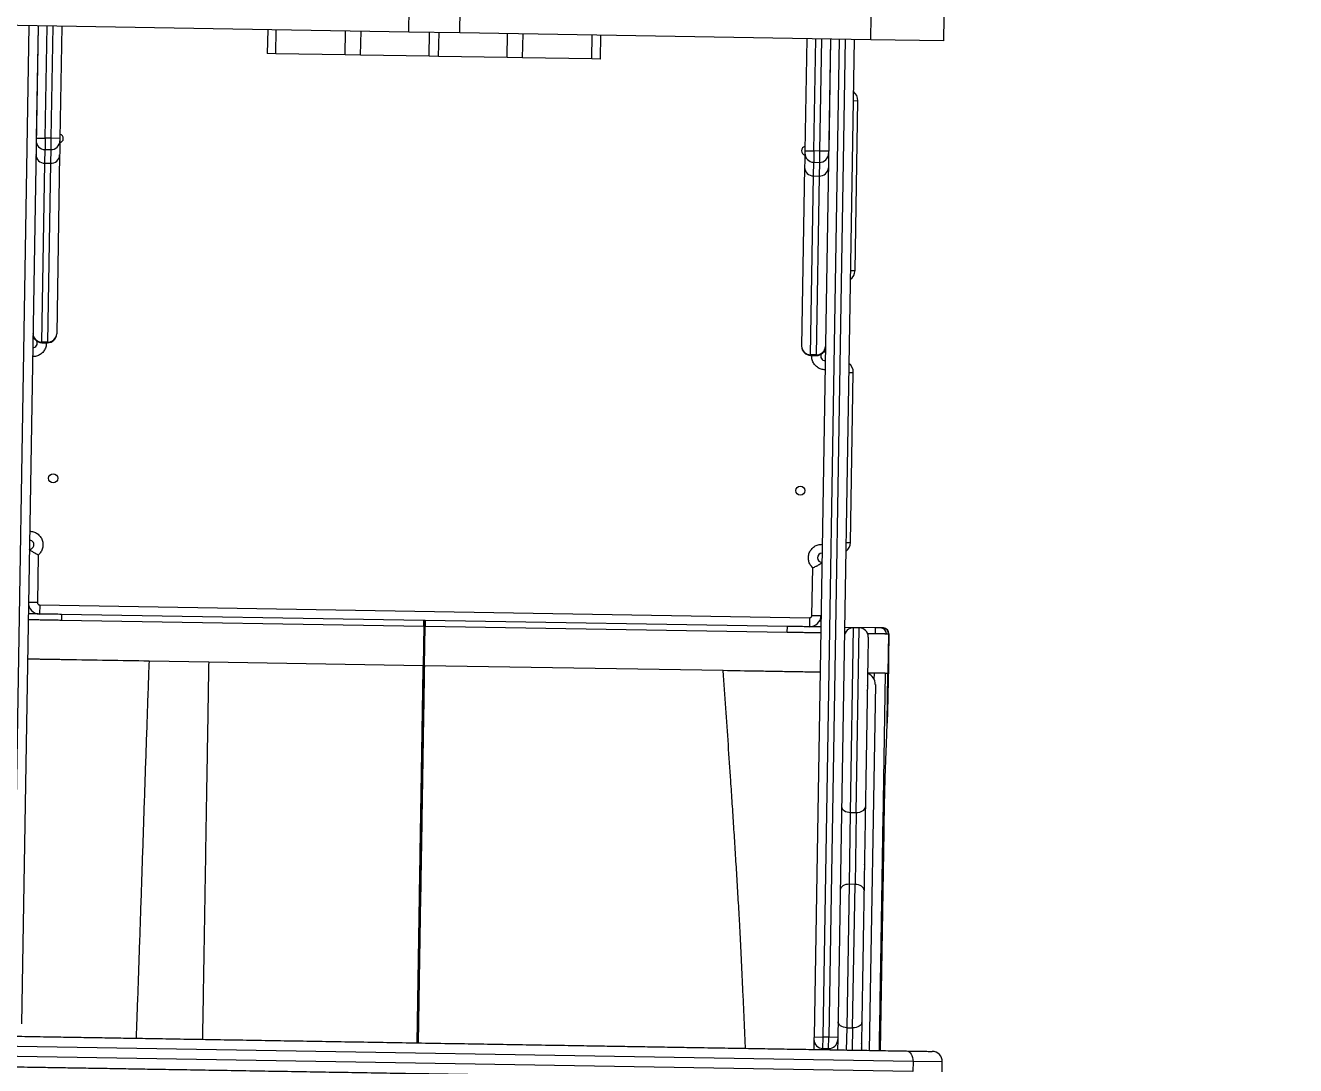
# Model space of a CAD drawing. Header units: millimetres. Extents: x 11861 to 22655, y -2514 to 8239.
# Drawn here: x 18608 to 19730, y 1595 to 2513 of the extents above; entities that cross this region are included whole.
import ezdxf

# ---------------------------------------------------------------- set-up
doc = ezdxf.new("R2010")
doc.units = ezdxf.units.MM
for name, color, linetype in [('DIKOM_ОБЪЕКТ', 7, 'Continuous'), ('DIKOM_РАЗМЕР_ЗОНА', 7, 'Continuous'), ('DIKOM_РАЗМЕР_ОБЪЕКТА', 7, 'Continuous')]:
    doc.layers.add(name, color=color, linetype=linetype)
doc.styles.add('style1', font='arial.ttf', dxfattribs={"width": 0.8})
doc.dimstyles.new('1-50', dxfattribs={"dimtxt": 300, "dimasz": 200, "dimexe": 100, "dimexo": 0, "dimgap": 100, "dimtad": 1, "dimtxsty": 'style1', "dimcen": 200, "dimclrd": 7, "dimclre": 7, "dimclrt": 7, "dimadec": 1, "dimazin": 2, "dimtfac": 1, "dimtmove": 0, "dimatfit": 2, "dimfxl": 0, "dimlwd": 25, "dimlwe": 18, "dimarcsym": 0})

# ---------------------------------------------------------------- blocks, each defined once
blk = doc.blocks.new('*D1')
at = {"layer": 'Defpoints', "color": 0, "transparency": 16777216}
for p in [(13354.7, 2812.6), (22644.7, 2731.3), (13309.7, -2332.5)]:
    blk.add_point(p, dxfattribs=at)
at = {"layer": 'DIKOM_РАЗМЕР_ЗОНА', "color": 7, "lineweight": 18, "transparency": 16777216}
for p, q in [((13354.7, 2812.6), (13308.8, -2432.5)), ((22644.7, 2731.3), (22598.9, -2513.7))]:
    blk.add_line(p, q, dxfattribs=at)
at = {"layer": 'DIKOM_РАЗМЕР_ЗОНА', "color": 7, "lineweight": 25, "transparency": 16777216}
blk.add_line((22399.7, -2412), (13509.7, -2334.2), dxfattribs=at)
at = {"layer": 'DIKOM_РАЗМЕР_ЗОНА', "color": 7, "transparency": 16777216}
for points in [[(13510, -2300.9), (13509.4, -2367.6), (13309.7, -2332.5)], [(22400, -2378.7), (22399.5, -2445.3), (22599.7, -2413.7)]]:
    blk.add_solid(points, dxfattribs=at)
at = {"layer": 'DIKOM_РАЗМЕР_ЗОНА', "color": 7, "transparency": 16777216, "insert": (18057.7, -2120.7), "char_height": 300, "attachment_point": 5, "rotation": 359.4989, "style": 'style1'}
blk.add_mtext('9300', dxfattribs=at)
blk = doc.blocks.new('*D2')
at = {"layer": 'Defpoints', "color": 0, "transparency": 16777216}
for p in [(15368.6, 3285.8), (21123.9, 3091.2), (21123.9, -1634.5)]:
    blk.add_point(p, dxfattribs=at)
at = {"layer": 'DIKOM_РАЗМЕР_ОБЪЕКТА', "color": 7, "lineweight": 18, "transparency": 16777216}
for p, q in [((15368.6, 3285.8), (15368.6, -1734.5)), ((21123.9, 3091.2), (21123.9, -1734.5))]:
    blk.add_line(p, q, dxfattribs=at)
at = {"layer": 'DIKOM_РАЗМЕР_ОБЪЕКТА', "color": 7, "lineweight": 25, "transparency": 16777216}
blk.add_line((15568.6, -1634.5), (20923.9, -1634.5), dxfattribs=at)
at = {"layer": 'DIKOM_РАЗМЕР_ОБЪЕКТА', "color": 7, "transparency": 16777216}
for points in [[(15568.6, -1601.2), (15568.6, -1667.8), (15368.6, -1634.5)], [(20923.9, -1601.2), (20923.9, -1667.8), (21123.9, -1634.5)]]:
    blk.add_solid(points, dxfattribs=at)
at = {"layer": 'DIKOM_РАЗМЕР_ОБЪЕКТА', "color": 7, "transparency": 16777216, "insert": (18236, -1381.3), "char_height": 300, "attachment_point": 5, "style": 'style1'}
blk.add_mtext('5800', dxfattribs=at)
blk = doc.blocks.new('*D3')
at = {"layer": 'Defpoints', "color": 0, "transparency": 16777216}
for p in [(18687.3, 6652.8), (13004.5, 524), (18586.1, 524)]:
    blk.add_point(p, dxfattribs=at)
at = {"layer": 'DIKOM_РАЗМЕР_ОБЪЕКТА', "color": 7, "lineweight": 18, "transparency": 16777216}
for p, q in [((18687.3, 6652.8), (12904.5, 6652.8)), ((18586.1, 524), (12904.5, 524))]:
    blk.add_line(p, q, dxfattribs=at)
at = {"layer": 'DIKOM_РАЗМЕР_ОБЪЕКТА', "color": 7, "lineweight": 25, "transparency": 16777216}
blk.add_line((13004.5, 6452.8), (13004.5, 724), dxfattribs=at)
at = {"layer": 'DIKOM_РАЗМЕР_ОБЪЕКТА', "color": 7, "transparency": 16777216}
for points in [[(12971.2, 6452.8), (13037.8, 6452.8), (13004.5, 6652.8)], [(12971.2, 724), (13037.8, 724), (13004.5, 524)]]:
    blk.add_solid(points, dxfattribs=at)
at = {"layer": 'DIKOM_РАЗМЕР_ОБЪЕКТА', "color": 7, "transparency": 16777216, "insert": (12751.3, 3588.4), "char_height": 300, "attachment_point": 5, "rotation": 90, "style": 'style1'}
blk.add_mtext('6150', dxfattribs=at)

msp = doc.modelspace()

# ---------------------------------------------------------------- linework, layer by layer
at = {"layer": 'DIKOM_ОБЪЕКТ', "color": 7, "linetype": 'Continuous', "lineweight": 15}
for p, q in [((18946.415, 2506.93), (18946.763, 2527.927)), ((18991.433, 2506.184), (18991.78, 2527.182)), ((18946.415, 2506.93), (18583.389, 2512.94)), ((19354.459, 2500.174), (19354.807, 2521.171)), ((19418.862, 2499.108), (19419.21, 2520.105)), ((18618.972, 2512.351), (18604.387, 1631.472)), ((18618.972, 2512.351), (18617.333, 2413.365)), ((18639.969, 2512.004), (18638.33, 2413.017)), ((18821.8, 2508.993), (18821.452, 2487.996)), ((18829.101, 2487.869), (18829.449, 2508.866)), ((18890.176, 2486.858), (18890.523, 2507.855)), ((18903.911, 2486.631), (18904.258, 2507.628)), ((18991.433, 2506.184), (18946.415, 2506.93)), ((18964.359, 2485.63), (18964.706, 2506.627)), ((18972.794, 2485.49), (18973.142, 2506.487)), ((19354.459, 2500.174), (18991.433, 2506.184)), ((19033.242, 2484.489), (19033.59, 2505.486)), ((19046.977, 2484.262), (19047.325, 2505.259)), ((19108.052, 2483.251), (19108.4, 2504.248)), ((19115.701, 2483.124), (19116.049, 2504.121)), ((19297.879, 2501.111), (19296.24, 2402.124)), ((19318.876, 2500.763), (19304.292, 1619.884)), ((19318.876, 2500.763), (19317.237, 2401.777)), ((19339.873, 2500.415), (19325.289, 1619.536)), ((19418.862, 2499.108), (19354.459, 2500.174)), ((18829.101, 2487.869), (18821.452, 2487.996)), ((18890.176, 2486.858), (18829.101, 2487.869)), ((18903.911, 2486.631), (18890.176, 2486.858)), ((18964.359, 2485.63), (18903.911, 2486.631)), ((18972.794, 2485.49), (18964.359, 2485.63)), ((19033.242, 2484.489), (18972.794, 2485.49)), ((19046.977, 2484.262), (19033.242, 2484.489)), ((19108.052, 2483.251), (19046.977, 2484.262)), ((19115.701, 2483.124), (19108.052, 2483.251)), ((19340.496, 2296.377), (19342.979, 2446.357)), ((18617.333, 2413.365), (18625.332, 2413.232)), ((18625.332, 2413.232), (18625.166, 2403.234)), ((18630.331, 2413.15), (18625.332, 2413.232)), ((18630.331, 2413.15), (18630.166, 2403.151)), ((18638.33, 2413.017), (18630.331, 2413.15)), ((18624.967, 2391.174), (18625.166, 2403.234)), ((18625.166, 2403.234), (18630.166, 2403.151)), ((18630.166, 2403.151), (18629.966, 2391.091)), ((19296.24, 2402.124), (19304.239, 2401.992)), ((19304.239, 2401.992), (19304.073, 2391.993)), ((19309.238, 2401.909), (19304.239, 2401.992)), ((19309.238, 2401.909), (19309.073, 2391.91)), ((19317.237, 2401.777), (19309.238, 2401.909)), ((18622.354, 2233.362), (18624.967, 2391.174)), ((18624.967, 2391.174), (18629.966, 2391.091)), ((18629.966, 2391.091), (18627.353, 2233.28)), ((18638.089, 2398.475), (18635.477, 2240.664)), ((19303.874, 2379.933), (19304.073, 2391.993)), ((19304.073, 2391.993), (19309.073, 2391.91)), ((19309.073, 2391.91), (19308.873, 2379.851)), ((19295.999, 2387.582), (19293.386, 2229.771)), ((19301.261, 2222.122), (19303.874, 2379.933)), ((19303.874, 2379.933), (19308.873, 2379.851)), ((19308.873, 2379.851), (19306.26, 2222.039)), ((18622.344, 2232.759), (18627.343, 2232.677)), ((18627.353, 2233.28), (18622.354, 2233.362)), ((19301.251, 2221.519), (19306.25, 2221.436)), ((19306.26, 2222.039), (19301.261, 2222.122)), ((19336.522, 2056.41), (19339.006, 2206.389)), ((18619.241, 2045.339), (18618.545, 2003.289)), ((19302.451, 1991.965), (19303.147, 2034.015)), ((18618.545, 2003.289), (18610.546, 2003.421)), ((18620.511, 2001.256), (18620.379, 1993.257)), ((18620.511, 2001.256), (19300.418, 1989.999)), ((18639.857, 1992.934), (18639.774, 1987.935)), ((18639.774, 1987.935), (18959.75, 1982.637)), ((18959.832, 1987.637), (18639.857, 1992.934)), ((18959.75, 1982.637), (18959.832, 1987.637)), ((18959.832, 1987.637), (18960.832, 1987.62)), ((18960.832, 1987.62), (18960.749, 1982.621)), ((19280.807, 1982.322), (18960.832, 1987.62)), ((19300.418, 1989.999), (19300.286, 1982)), ((19302.451, 1991.965), (19310.45, 1991.833)), ((18959.75, 1982.637), (18959.17, 1947.642)), ((18959.67, 1947.634), (18960.249, 1982.629)), ((18959.67, 1947.634), (18960.249, 1982.629)), ((18959.75, 1982.637), (18960.249, 1982.629)), ((18960.17, 1947.625), (18960.749, 1982.621)), ((18960.749, 1982.621), (18960.249, 1982.629)), ((18960.749, 1982.621), (19280.725, 1977.323)), ((19280.725, 1977.323), (19280.807, 1982.322)), ((19358.25, 1981.04), (19331.281, 1981.487)), ((19336.577, 1818.083), (19339.277, 1981.164)), ((19344.276, 1981.081), (19339.277, 1981.164)), ((19341.576, 1818.001), (19344.276, 1981.081)), ((19365.278, 1980.924), (19363.25, 1980.957)), ((19365.6, 1980.918), (19365.278, 1980.924)), ((19368.166, 1975.875), (19370.193, 1975.842)), ((19370.193, 1975.842), (19369.614, 1940.846)), ((19370.516, 1975.836), (19370.16, 1954.351)), ((19370.193, 1975.842), (19370.516, 1975.836)), ((18769.696, 1950.779), (18717.018, 1951.651)), ((18959.17, 1947.642), (18769.696, 1950.779)), ((18959.67, 1947.634), (18959.17, 1947.642)), ((19224.098, 1943.256), (18960.17, 1947.625)), ((19368.886, 1896.899), (19369.614, 1940.846)), ((19358.45, 1931.03), (19353.103, 1608.074)), ((19335.527, 1754.678), (19336.577, 1818.083)), ((19336.577, 1818.083), (19341.576, 1818.001)), ((19341.576, 1818.001), (19340.527, 1754.595)), ((19362.924, 1607.911), (19366.119, 1800.885)), ((19333.432, 1628.109), (19335.527, 1754.678)), ((19340.527, 1754.595), (19335.527, 1754.678)), ((19338.431, 1628.027), (19340.527, 1754.595)), ((18956.307, 1744.496), (18954.157, 1614.679)), ((18954.157, 1614.679), (18956.306, 1744.436)), ((19333.432, 1628.109), (19338.431, 1628.027)), ((19304.292, 1619.884), (19312.29, 1619.751)), ((19312.125, 1609.753), (19312.29, 1619.751)), ((19317.29, 1619.669), (19312.29, 1619.751)), ((19317.124, 1609.67), (19317.29, 1619.669)), ((19325.289, 1619.536), (19317.29, 1619.669)), ((19391.751, 1598.333), (18516.262, 1612.828)), ((19312.125, 1609.753), (19317.124, 1609.67)), ((19391.606, 1589.534), (18516.116, 1604.029)), ((19391.751, 1598.333), (19391.606, 1589.534)), ((19417.459, 1589.106), (19417.604, 1597.905))]:
    msp.add_line(p, q, dxfattribs=at)
at = {"layer": 'DIKOM_ОБЪЕКТ', "color": 8, "linetype": 'Continuous', "lineweight": 15}
for p, q in [((18610.973, 2512.484), (18596.389, 1631.604)), ((18625.332, 2413.232), (18626.971, 2512.219)), ((18631.97, 2512.136), (18630.331, 2413.15)), ((19304.239, 2401.992), (19305.878, 2500.978)), ((19310.877, 2500.895), (19309.238, 2401.909)), ((19312.29, 1619.751), (19326.875, 2500.631)), ((19331.874, 2500.548), (19317.29, 1619.669)), ((19338.979, 2446.423), (19342.979, 2446.357)), ((19336.496, 2296.443), (19340.496, 2296.377)), ((18622.354, 2233.362), (18622.344, 2232.759)), ((18627.353, 2233.28), (18627.343, 2232.677)), ((19301.261, 2222.122), (19301.251, 2221.519)), ((19306.26, 2222.039), (19306.25, 2221.436)), ((19335.006, 2206.456), (19339.006, 2206.389)), ((19332.523, 2056.476), (19336.522, 2056.41)), ((18611.803, 1998.399), (18610.463, 1998.422)), ((19310.367, 1986.833), (19309.027, 1986.856)), ((19331.199, 1976.487), (19331.862, 1976.476)), ((19351.532, 1976.151), (19358.167, 1976.041)), ((19357.587, 1941.045), (19351.616, 1941.144)), ((19357.495, 1935.463), (19357.587, 1941.045)), ((18953.702, 1614.687), (18955.865, 1744.206)), ((18956.864, 1744.249), (18954.701, 1614.67)), ((19333.104, 1608.338), (19333.432, 1628.109)), ((19338.431, 1628.027), (19338.105, 1608.363)), ((19312.109, 1608.801), (19312.125, 1609.753)), ((19317.124, 1609.67), (19317.109, 1608.749)), ((19417.604, 1597.905), (19391.751, 1598.333))]:
    msp.add_line(p, q, dxfattribs=at)
at = {"layer": 'DIKOM_ОБЪЕКТ', "color": 7, "linetype": 'Continuous', "lineweight": 15, "flags": 128}
for points in [[(18614.403, 2236.389), (18615.636, 2236.173), (18616.038, 2236.01)], [(19312.66, 2224.476), (19313.068, 2224.626), (19314.307, 2224.801)], [(19358.25, 1981.04), (19358.249, 1980.944), (19358.244, 1980.659), (19358.236, 1980.197), (19358.225, 1979.576), (19358.213, 1978.818), (19358.198, 1977.954), (19358.183, 1977.016), (19358.167, 1976.041)], [(19328.662, 1823.288), (19328.799, 1822.296), (19329.239, 1821.337), (19329.964, 1820.448), (19330.946, 1819.663), (19332.147, 1819.012), (19333.522, 1818.52), (19335.018, 1818.207), (19336.577, 1818.083)], [(19341.576, 1818.001), (19343.138, 1818.072), (19344.644, 1818.336), (19346.034, 1818.782), (19347.257, 1819.393), (19348.265, 1820.145), (19349.018, 1821.009), (19349.489, 1821.954), (19349.659, 1822.941)], [(19335.527, 1754.678), (19333.965, 1754.607), (19332.46, 1754.343), (19331.069, 1753.897), (19329.847, 1753.286), (19328.839, 1752.534), (19328.085, 1751.669), (19327.614, 1750.725), (19327.444, 1749.738)], [(19348.442, 1749.391), (19348.304, 1750.383), (19347.865, 1751.342), (19347.14, 1752.231), (19346.158, 1753.016), (19344.956, 1753.667), (19343.581, 1754.159), (19342.085, 1754.472), (19340.527, 1754.595)], [(18955.865, 1744.206), (18955.953, 1744.213), (18956.036, 1744.229), (18956.112, 1744.251), (18956.178, 1744.28), (18956.232, 1744.313), (18956.272, 1744.352), (18956.297, 1744.393), (18956.306, 1744.436)], [(18956.864, 1744.249), (18956.758, 1744.25), (18956.655, 1744.261), (18956.558, 1744.283), (18956.472, 1744.314), (18956.402, 1744.352), (18956.349, 1744.397), (18956.317, 1744.445), (18956.307, 1744.496)], [(19333.432, 1628.109), (19331.873, 1628.233), (19330.377, 1628.546), (19329.002, 1629.038), (19327.8, 1629.689), (19326.818, 1630.474), (19326.094, 1631.363), (19325.654, 1632.322), (19325.517, 1633.314)], [(19346.514, 1632.967), (19346.344, 1631.98), (19345.873, 1631.036), (19345.119, 1630.171), (19344.112, 1629.419), (19342.889, 1628.808), (19341.498, 1628.362), (19339.993, 1628.098), (19338.431, 1628.027)], [(19385.912, 1607.531), (19387.078, 1607.337), (19388.193, 1606.8), (19389.215, 1605.942), (19390.104, 1604.796), (19390.826, 1603.405), (19391.353, 1601.822), (19391.666, 1600.11), (19391.751, 1598.333)]]:
    msp.add_lwpolyline(points, dxfattribs=at)
at = {"layer": 'DIKOM_ОБЪЕКТ', "color": 7, "linetype": 'Continuous', "lineweight": 15}
for centre in [(18632.364, 2113.075), (19292.274, 2102.149)]:
    msp.add_circle(centre, 4, dxfattribs=at)
for centre, radius, start, end in [((19332.98, 2446.522), 10, 359.051451, 52.181554), ((18637.33, 2413.034), 4, 283.663797, 74.573939), ((18625.299, 2411.233), 8, 179.051451, 269.051451), ((18630.298, 2411.15), 8, 269.051451, 359.051451), ((19297.24, 2402.108), 4, 103.528964, 254.267382), ((18624.861, 2398.943), 7.77, 180.886882, 270.777297), ((18630.329, 2398.853), 7.77, 267.325605, 357.21602), ((19304.206, 2399.992), 8, 179.051451, 269.051451), ((19309.205, 2399.909), 8, 269.051451, 359.051451), ((19303.768, 2387.703), 7.77, 180.887103, 270.77729), ((19309.236, 2387.612), 7.77, 267.325514, 357.216111), ((19330.497, 2296.543), 10, 305.921349, 359.051451), ((18614.337, 2232.39), 4, 269.051451, 26.763328), ((18622.476, 2240.758), 8, 179.051451, 269.051451), ((18622.249, 2241.132), 7.77, 180.887809, 270.777278), ((18627.476, 2240.676), 8, 269.051451, 359.051451), ((18627.716, 2241.041), 7.77, 267.325625, 357.215094), ((19301.383, 2229.518), 8, 179.051451, 269.051451), ((19301.156, 2229.891), 7.77, 180.88803, 270.77727), ((19306.383, 2229.435), 8, 269.051451, 359.051451), ((19306.623, 2229.801), 7.77, 267.325534, 357.215185), ((19314.241, 2220.801), 4, 151.339575, 269.051451), ((19329.007, 2206.555), 10, 359.051451, 52.181554), ((18611.39, 2054.414), 4, 269.051451, 89.051451), ((19326.524, 2056.576), 10, 305.921349, 359.051451), ((19311.294, 2042.826), 4, 89.051451, 269.051451), ((18620.544, 2003.255), 10, 179.051451, 269.051451), ((18959.824, 1987.137), 0.5, 359.051451, 89.051459), ((18960.824, 1987.12), 0.5, 89.051451, 179.051451), ((19300.451, 1991.998), 10, 269.051451, 359.051451), ((19339.145, 1973.165), 8, 89.051451, 179.051451), ((19344.144, 1973.082), 8, 359.051451, 89.051451), ((19363.167, 1975.958), 5, 359.04789, 89.046133), ((19365.194, 1975.925), 5, 359.048227, 89.045796), ((19365.517, 1975.919), 5, 359.048227, 89.046138), ((19348.451, 1931.195), 10, 359.051451, 71.453784), ((19347.402, 1928.212), 4.5, 331.956389, 24.541679), ((19344.786, 1770.234), 4.5, 331.956389, 24.541679), ((19312.257, 1617.752), 8, 179.051451, 269.051451), ((19317.257, 1617.669), 8, 269.051451, 359.051451), ((19342.17, 1612.256), 4.5, 331.956389, 24.541679), ((19408.506, 1598.056), 9.1, 359.051451, 89.051451)]:
    msp.add_arc(centre, radius, start, end, dxfattribs=at)
for points, knots in [([(18617.333, 2413.365), (18617.329, 2413.113), (18617.323, 2412.725), (18617.315, 2412.259), (18617.31, 2411.941), (18617.305, 2411.682), (18617.301, 2411.433), (18617.3, 2411.392), (18617.3, 2411.365)], [0, 0, 0, 0, 0.23946008, 0.36963649, 0.49999992, 0.63021191, 0.76055863, 1, 1, 1, 1]), ([(18638.33, 2413.017), (18638.326, 2412.766), (18638.32, 2412.377), (18638.312, 2411.911), (18638.307, 2411.593), (18638.302, 2411.335), (18638.298, 2411.086), (18638.298, 2411.044), (18638.297, 2411.017)], [0, 0, 0, 0, 0.23946008, 0.36963649, 0.49999992, 0.63021191, 0.76055863, 1, 1, 1, 1]), ([(18638.297, 2411.017), (18638.296, 2410.92), (18638.292, 2410.725), (18638.266, 2409.154), (18638.224, 2406.628), (18638.167, 2403.161), (18638.115, 2400.036), (18638.089, 2398.475)], [0, 0, 0, 0, 0.19960316, 0.39979792, 0.6001945, 0.80039437, 1, 1, 1, 1]), ([(19296.24, 2402.124), (19296.236, 2401.873), (19296.229, 2401.485), (19296.222, 2401.018), (19296.216, 2400.7), (19296.212, 2400.442), (19296.208, 2400.193), (19296.207, 2400.151), (19296.207, 2400.125)], [0, 0, 0, 0, 0.23946008, 0.36963649, 0.49999992, 0.63021191, 0.76055863, 1, 1, 1, 1]), ([(19317.237, 2401.777), (19317.233, 2401.525), (19317.227, 2401.137), (19317.219, 2400.671), (19317.214, 2400.353), (19317.209, 2400.094), (19317.205, 2399.845), (19317.205, 2399.804), (19317.204, 2399.777)], [0, 0, 0, 0, 0.23946008, 0.36963649, 0.49999992, 0.63021191, 0.76055863, 1, 1, 1, 1]), ([(19296.207, 2400.125), (19296.205, 2400.027), (19296.202, 2399.832), (19296.176, 2398.261), (19296.134, 2395.736), (19296.077, 2392.268), (19296.025, 2389.143), (19295.999, 2387.582)], [0, 0, 0, 0, 0.19960316, 0.39979792, 0.6001945, 0.80039437, 1, 1, 1, 1]), ([(18615.406, 2237.236), (18615.298, 2237.158), (18614.873, 2236.854), (18614.533, 2236.505), (18614.446, 2236.428), (18614.403, 2236.389)], [0, 0, 0, 0, 0.14656727, 0.57366148, 1, 1, 1, 1]), ([(19313.296, 2225.709), (19313.415, 2225.618), (19313.844, 2225.289), (19314.182, 2224.921), (19314.265, 2224.841), (19314.307, 2224.801)], [0, 0, 0, 0, 0.1612094, 0.58097572, 1, 1, 1, 1]), ([(18611.589, 2066.412), (18612.765, 2066.292), (18615.172, 2066.045), (18618.469, 2064.327), (18621.109, 2061.764), (18622.833, 2058.569), (18623.561, 2055.012), (18623.18, 2051.353), (18621.753, 2047.92), (18620.065, 2046.186), (18619.241, 2045.339)], [0, 0, 0, 0, 0.12211634, 0.24999999, 0.37788567, 0.49999871, 0.6221186, 0.7500021, 0.87788431, 1, 1, 1, 1]), ([(19303.147, 2034.015), (19302.351, 2034.889), (19300.721, 2036.678), (19299.409, 2040.157), (19299.15, 2043.826), (19299.995, 2047.357), (19301.824, 2050.494), (19304.547, 2052.967), (19307.899, 2054.575), (19310.313, 2054.743), (19311.493, 2054.824)], [0, 0, 0, 0, 0.12211571, 0.24999793, 0.37788143, 0.50000133, 0.62211438, 0.75000008, 0.87788467, 1, 1, 1, 1]), ([(18619.241, 2045.339), (18618.216, 2045.836), (18617.134, 2046.362), (18615.286, 2047.398), (18613.587, 2048.452), (18612.126, 2049.628), (18611.429, 2050.304), (18611.359, 2050.378), (18611.324, 2050.414)], [0, 0, 0, 0, 0.2506751, 0.26461362, 0.50025708, 0.74940505, 0.87481392, 1, 1, 1, 1]), ([(19303.147, 2034.015), (19304.188, 2034.479), (19305.287, 2034.968), (19306.378, 2035.533), (19306.842, 2035.777), (19307.685, 2036.241), (19309.167, 2037.142), (19310.401, 2038.067), (19311.119, 2038.719), (19311.192, 2038.791), (19311.228, 2038.826)], [0, 0, 0, 0, 0.25047082, 0.26439597, 0.28984314, 0.37524867, 0.50066434, 0.74960927, 0.87491594, 1, 1, 1, 1]), ([(18618.545, 2003.289), (18618.567, 2003.037), (18618.602, 2002.648), (18618.844, 2002.178), (18619.097, 2001.855), (18619.411, 2001.591), (18619.873, 2001.335), (18620.26, 2001.287), (18620.511, 2001.256)], [0, 0, 0, 0, 0.23945295, 0.36962987, 0.50001291, 0.63019694, 0.76056575, 1, 1, 1, 1]), ([(18639.857, 1992.934), (18637.58, 1992.972), (18633.039, 1993.047), (18626.496, 1993.156), (18620.445, 1993.256), (18615.22, 1993.342), (18611.823, 1993.398), (18610.569, 1993.419), (18610.38, 1993.422)], [0, 0, 0, 0, 0.19401036, 0.38687896, 0.58008448, 0.77242132, 0.96583601, 1, 1, 1, 1]), ([(18960.249, 1982.629), (18960.259, 1983.195), (18960.273, 1984.066), (18960.291, 1985.113), (18960.303, 1985.834), (18960.312, 1986.415), (18960.321, 1986.976), (18960.323, 1987.068), (18960.324, 1987.128)], [0, 0, 0, 0, 0.23945681, 0.36835609, 0.49999748, 0.6316364, 0.76054266, 1, 1, 1, 1]), ([(18960.249, 1982.629), (18960.259, 1983.195), (18960.273, 1984.066), (18960.291, 1985.113), (18960.303, 1985.834), (18960.312, 1986.415), (18960.321, 1986.976), (18960.323, 1987.068), (18960.324, 1987.128)], [0, 0, 0, 0, 0.23945681, 0.36835609, 0.49999748, 0.6316364, 0.76054266, 1, 1, 1, 1]), ([(19300.418, 1989.999), (19300.67, 1990.021), (19301.059, 1990.056), (19301.529, 1990.298), (19301.852, 1990.551), (19302.115, 1990.865), (19302.372, 1991.326), (19302.42, 1991.714), (19302.451, 1991.965)], [0, 0, 0, 0, 0.23943477, 0.36964202, 0.49998516, 0.63019026, 0.76054652, 1, 1, 1, 1]), ([(19310.284, 1981.834), (19310.085, 1981.837), (19308.823, 1981.858), (19305.409, 1981.915), (19300.186, 1982.001), (19294.126, 1982.102), (19287.6, 1982.21), (19283.07, 1982.285), (19280.807, 1982.322)], [0, 0, 0, 0, 0.03616182, 0.22845424, 0.42182466, 0.61407384, 0.8072954, 1, 1, 1, 1]), ([(19358.167, 1976.041), (19358.813, 1976.03), (19360.108, 1976.009), (19361.975, 1975.978), (19363.701, 1975.949), (19365.217, 1975.924), (19366.47, 1975.903), (19367.406, 1975.888), (19368.021, 1975.878), (19368.117, 1975.876), (19368.166, 1975.875)], [0, 0, 0, 0, 0.12481397, 0.25006754, 0.37466687, 0.49990667, 0.62444028, 0.74955449, 0.87447947, 1, 1, 1, 1]), ([(19363.25, 1980.957), (19363.165, 1980.959), (19362.995, 1980.961), (19361.834, 1980.981), (19360.194, 1981.008), (19358.899, 1981.029), (19358.25, 1981.04)], [0, 0, 0, 0, 0.25046689, 0.50009093, 0.74990073, 1, 1, 1, 1]), ([(19352.143, 1972.95), (19352.142, 1972.877), (19352.139, 1972.73), (19352.119, 1971.531), (19352.087, 1969.581), (19352.041, 1966.797), (19351.982, 1963.202), (19351.909, 1958.832), (19351.825, 1953.742), (19351.73, 1948), (19351.626, 1941.708), (19351.514, 1934.966), (19351.397, 1927.877), (19351.274, 1920.469), (19351.146, 1912.735), (19351.012, 1904.658), (19350.873, 1896.238), (19350.729, 1887.567), (19350.583, 1878.748), (19350.437, 1869.921), (19350.293, 1861.198), (19350.152, 1852.69), (19350.017, 1844.525), (19349.889, 1836.804), (19349.769, 1829.556), (19349.696, 1825.134), (19349.659, 1822.941)], [0, 0, 0, 0, 0.04020189, 0.08103622, 0.12246269, 0.16474475, 0.20727352, 0.24999983, 0.29272446, 0.33525293, 0.37753729, 0.41896152, 0.45979689, 0.49999988, 0.54020078, 0.58103598, 0.62246274, 0.66474494, 0.70727385, 0.74999999, 0.79272455, 0.83525301, 0.87753729, 0.91896134, 0.95979694, 1, 1, 1, 1]), ([(19370.16, 1954.351), (19370.102, 1950.937), (19369.985, 1944.106), (19369.789, 1933.973), (19369.579, 1924.086), (19369.358, 1914.549), (19369.127, 1905.391), (19368.967, 1899.733), (19368.886, 1896.899)], [0, 0, 0, 0, 0.16697022, 0.33403225, 0.50097105, 0.66649911, 0.83291838, 1, 1, 1, 1]), ([(18769.696, 1950.779), (18769.579, 1943.707), (18769.344, 1929.491), (18768.989, 1908.073), (18768.632, 1886.505), (18768.274, 1864.863), (18767.878, 1840.971), (18767.447, 1814.936), (18766.983, 1786.918), (18766.542, 1760.251), (18766.124, 1735.009), (18765.73, 1711.235), (18765.346, 1688.024), (18764.972, 1665.451), (18764.609, 1643.55), (18764.349, 1627.85), (18764.208, 1619.334), (18764.183, 1617.825)], [0, 0, 0, 0, 0.06127064, 0.12317336, 0.1855426, 0.24824493, 0.31117558, 0.39374765, 0.4762794, 0.55852559, 0.63152608, 0.70394974, 0.77565143, 0.84649843, 0.91637555, 0.98517974, 1, 1, 1, 1]), ([(18955.865, 1744.206), (18955.967, 1750.484), (18956.17, 1763.023), (18956.486, 1782.418), (18956.809, 1802.183), (18957.139, 1822.341), (18957.473, 1842.799), (18957.809, 1863.475), (18958.147, 1884.303), (18958.486, 1905.282), (18958.826, 1926.412), (18959.055, 1940.554), (18959.17, 1947.642)], [0, 0, 0, 0, 0.10033219, 0.20038316, 0.30040339, 0.40064373, 0.50099826, 0.60085876, 0.70044131, 0.79999399, 0.89976271, 1, 1, 1, 1]), ([(18956.306, 1744.436), (18956.41, 1750.717), (18956.618, 1763.278), (18956.94, 1782.713), (18957.267, 1802.506), (18957.601, 1822.657), (18957.939, 1843.053), (18958.28, 1863.653), (18958.623, 1884.415), (18958.97, 1905.363), (18959.319, 1926.459), (18959.553, 1940.572), (18959.67, 1947.634)], [0, 0, 0, 0, 0.10049385, 0.20097317, 0.30134313, 0.401541, 0.50178322, 0.60120416, 0.70056755, 0.80016393, 0.9000195, 1, 1, 1, 1]), ([(18959.67, 1947.634), (18959.553, 1940.534), (18959.317, 1926.331), (18958.965, 1905.077), (18958.616, 1883.942), (18958.269, 1863.026), (18957.947, 1843.55), (18957.648, 1825.502), (18957.372, 1808.82), (18957.099, 1792.36), (18956.831, 1776.143), (18956.566, 1760.133), (18956.393, 1749.72), (18956.307, 1744.496)], [0, 0, 0, 0, 0.10054331, 0.20112677, 0.30176128, 0.40212449, 0.50188565, 0.58466967, 0.66736924, 0.75012569, 0.83311249, 0.91626069, 1, 1, 1, 1]), ([(18960.17, 1947.625), (18960.055, 1940.509), (18959.825, 1926.284), (18959.483, 1904.996), (18959.141, 1883.84), (18958.802, 1862.905), (18958.466, 1842.273), (18958.134, 1821.975), (18957.807, 1802.006), (18957.486, 1782.378), (18957.17, 1763.047), (18956.966, 1750.528), (18956.864, 1744.249)], [0, 0, 0, 0, 0.10065992, 0.20120703, 0.30188597, 0.40219519, 0.50189488, 0.60124005, 0.70047702, 0.79984977, 0.89960558, 1, 1, 1, 1]), ([(18959.67, 1947.634), (18959.678, 1947.634), (18959.693, 1947.633), (18959.808, 1947.632), (18959.973, 1947.629), (18960.104, 1947.627), (18960.17, 1947.625)], [0, 0, 0, 0, 0.25000062, 0.49999927, 0.75000002, 1, 1, 1, 1]), ([(19309.622, 1941.84), (19309.593, 1941.84), (19309.401, 1941.843), (19308.602, 1941.856), (19307.216, 1941.879), (19305.37, 1941.91), (19303.144, 1941.947), (19300.558, 1941.99), (19297.658, 1942.038), (19294.486, 1942.09), (19291.093, 1942.146), (19287.53, 1942.205), (19282.624, 1942.287), (19276.373, 1942.39), (19268.916, 1942.514), (19261.444, 1942.637), (19246.506, 1942.885), (19234.057, 1943.091), (19224.098, 1943.256)], [0, 0, 0, 0, 0.00674478, 0.04493421, 0.08312333, 0.1213127, 0.15950204, 0.19769126, 0.23588062, 0.27406978, 0.31225913, 0.35044863, 0.38863771, 0.4650048, 0.54143294, 0.61786079, 0.69428863, 1, 1, 1, 1]), ([(19367.471, 1940.882), (19367.171, 1940.887), (19366.57, 1940.897), (19364.221, 1940.936), (19361.136, 1940.987), (19358.77, 1941.026), (19357.587, 1941.045)], [0, 0, 0, 0, 0.24998831, 0.5000061, 0.74999091, 1, 1, 1, 1]), ([(19369.614, 1940.846), (19369.274, 1940.852), (19368.743, 1940.861), (19368.114, 1940.871), (19367.832, 1940.876), (19367.69, 1940.878), (19367.638, 1940.879), (19367.527, 1940.881), (19367.471, 1940.882)], [0, 0, 0, 0, 0.50001376, 0.78002147, 0.90322591, 0.93549096, 0.96775005, 1, 1, 1, 1]), ([(19367.949, 1870.371), (19368.026, 1872.157), (19368.181, 1875.726), (19368.417, 1882.097), (19368.653, 1889.087), (19368.808, 1894.296), (19368.886, 1896.899)], [0, 0, 0, 0, 0.24988865, 0.49948584, 0.74982043, 1, 1, 1, 1]), ([(19366.119, 1800.885), (19366.179, 1804.373), (19366.299, 1811.323), (19366.504, 1821.548), (19366.724, 1831.426), (19366.958, 1840.808), (19367.202, 1849.571), (19367.451, 1857.509), (19367.702, 1864.613), (19367.866, 1868.45), (19367.949, 1870.371)], [0, 0, 0, 0, 0.1257304, 0.2504763, 0.37471176, 0.50002029, 0.62476384, 0.75005133, 0.87491803, 1, 1, 1, 1]), ([(19349.659, 1822.941), (19349.632, 1821.277), (19349.576, 1817.911), (19349.483, 1812.3), (19349.383, 1806.244), (19349.276, 1799.787), (19349.164, 1793.043), (19349.05, 1786.166), (19348.937, 1779.289), (19348.825, 1772.545), (19348.718, 1766.087), (19348.618, 1760.032), (19348.525, 1754.42), (19348.469, 1751.054), (19348.442, 1749.391)], [0, 0, 0, 0, 0.07898697, 0.15983092, 0.24241401, 0.32757189, 0.41348413, 0.50000004, 0.58650993, 0.67242201, 0.75758606, 0.84016268, 0.92100951, 1, 1, 1, 1]), ([(19348.442, 1749.391), (19348.409, 1747.428), (19348.344, 1743.502), (19348.237, 1737.066), (19348.124, 1730.243), (19347.99, 1722.128), (19347.835, 1712.74), (19347.658, 1702.064), (19347.493, 1692.086), (19347.342, 1682.993), (19347.208, 1674.916), (19347.077, 1667.007), (19346.952, 1659.405), (19346.831, 1652.114), (19346.718, 1645.291), (19346.611, 1638.855), (19346.546, 1634.929), (19346.514, 1632.967)], [0, 0, 0, 0, 0.05925788, 0.11851548, 0.18046835, 0.24242547, 0.32757031, 0.4134678, 0.49996739, 0.56487426, 0.62978587, 0.69367766, 0.75757368, 0.81952663, 0.88148452, 0.94073976, 1, 1, 1, 1]), ([(19346.514, 1632.967), (19346.486, 1631.303), (19346.431, 1627.936), (19346.338, 1622.328), (19346.237, 1616.263), (19346.158, 1611.496), (19346.113, 1608.728), (19346.104, 1608.19)], [0, 0, 0, 0, 0.22688913, 0.45911242, 0.69632741, 0.94094653, 1, 1, 1, 1]), ([(18522.403, 1621.828), (18528.619, 1621.725), (18541.051, 1621.519), (18560.582, 1621.196), (18580.814, 1620.861), (18601.893, 1620.512), (18622.138, 1620.177), (18641.374, 1619.858), (18659.491, 1619.558), (18678.024, 1619.251), (18696.961, 1618.938), (18718.062, 1618.588), (18741.378, 1618.202), (18767.05, 1617.777), (18793.149, 1617.345), (18819.682, 1616.906), (18846.387, 1616.464), (18873.209, 1616.02), (18900.078, 1615.575), (18927.081, 1615.128), (18954.321, 1614.677), (18981.726, 1614.223), (19009.216, 1613.768), (19036.567, 1613.315), (19063.695, 1612.866), (19088.631, 1612.453), (19111.401, 1612.076), (19131.999, 1611.735), (19152.321, 1611.398), (19172.351, 1611.067), (19193.796, 1610.712), (19216.577, 1610.335), (19240.439, 1609.939), (19263.68, 1609.555), (19286.182, 1609.182), (19307.826, 1608.824), (19328.601, 1608.48), (19348.441, 1608.151), (19367.6, 1607.834), (19379.807, 1607.632), (19385.912, 1607.531)], [0, 0, 0, 0, 0.02604011, 0.05207593, 0.078684, 0.10545168, 0.1325881, 0.15414076, 0.17569915, 0.19764488, 0.21965124, 0.2416671, 0.27016412, 0.29865601, 0.32744371, 0.35630363, 0.38531561, 0.41390799, 0.44255062, 0.4712717, 0.4999999, 0.5292496, 0.55849373, 0.58765076, 0.6167635, 0.64575742, 0.66843319, 0.69111553, 0.71355814, 0.73594179, 0.75833544, 0.78635178, 0.8143633, 0.84194047, 0.86937104, 0.89646006, 0.92274936, 0.94885402, 0.97442443, 1, 1, 1, 1]), ([(19304.258, 1617.884), (19304.257, 1617.827), (19304.256, 1617.71), (19304.239, 1616.736), (19304.213, 1615.124), (19304.175, 1612.842), (19304.139, 1610.657), (19304.115, 1609.247), (19304.109, 1608.885)], [0, 0, 0, 0, 0.17216266, 0.35464301, 0.54470565, 0.73880409, 0.93290252, 1, 1, 1, 1]), ([(19304.292, 1619.884), (19304.287, 1619.632), (19304.281, 1619.244), (19304.273, 1618.778), (19304.268, 1618.46), (19304.264, 1618.201), (19304.26, 1617.952), (19304.259, 1617.911), (19304.258, 1617.884)], [0, 0, 0, 0, 0.23945458, 0.36962801, 0.50001795, 0.63020287, 0.76056412, 1, 1, 1, 1]), ([(19325.256, 1617.536), (19325.255, 1617.48), (19325.253, 1617.363), (19325.237, 1616.389), (19325.21, 1614.776), (19325.172, 1612.494), (19325.136, 1610.309), (19325.113, 1608.9), (19325.107, 1608.538)], [0, 0, 0, 0, 0.17216266, 0.35464301, 0.54470565, 0.73880409, 0.93290252, 1, 1, 1, 1]), ([(19325.289, 1619.536), (19325.284, 1619.285), (19325.278, 1618.896), (19325.27, 1618.43), (19325.265, 1618.112), (19325.261, 1617.854), (19325.257, 1617.605), (19325.256, 1617.563), (19325.256, 1617.536)], [0, 0, 0, 0, 0.23945458, 0.36962801, 0.50001795, 0.63020287, 0.76056412, 1, 1, 1, 1]), ([(19385.912, 1607.531), (19387.559, 1607.504), (19390.885, 1607.449), (19395.286, 1607.376), (19399.233, 1607.31), (19402.587, 1607.255), (19405.28, 1607.21), (19407.218, 1607.178), (19408.434, 1607.158), (19408.58, 1607.156), (19408.652, 1607.154)], [0, 0, 0, 0, 0.11873047, 0.23983869, 0.36317547, 0.48977418, 0.61732277, 0.74563157, 0.8739326, 1, 1, 1, 1]), ([(18521.956, 1594.831), (18528.172, 1594.729), (18540.604, 1594.523), (18560.135, 1594.199), (18580.368, 1593.864), (18601.446, 1593.515), (18621.691, 1593.18), (18640.927, 1592.862), (18659.044, 1592.562), (18677.577, 1592.255), (18696.514, 1591.941), (18717.615, 1591.592), (18740.931, 1591.206), (18766.603, 1590.781), (18792.702, 1590.349), (18819.235, 1589.909), (18845.94, 1589.467), (18872.762, 1589.023), (18899.631, 1588.578), (18926.634, 1588.131), (18953.874, 1587.68), (18981.279, 1587.227), (19008.769, 1586.771), (19036.12, 1586.319), (19063.248, 1585.869), (19088.184, 1585.457), (19110.954, 1585.08), (19131.552, 1584.739), (19151.874, 1584.402), (19171.904, 1584.07), (19193.349, 1583.715), (19216.13, 1583.338), (19239.992, 1582.943), (19263.233, 1582.558), (19285.735, 1582.186), (19307.379, 1581.827), (19328.154, 1581.483), (19347.994, 1581.155), (19367.153, 1580.838), (19379.361, 1580.636), (19385.465, 1580.535)], [0, 0, 0, 0, 0.02604011, 0.05207593, 0.078684, 0.10545168, 0.1325881, 0.15414076, 0.17569915, 0.19764488, 0.21965124, 0.2416671, 0.27016412, 0.29865601, 0.32744371, 0.35630363, 0.38531561, 0.41390799, 0.44255062, 0.4712717, 0.4999999, 0.5292496, 0.55849373, 0.58765076, 0.6167635, 0.64575742, 0.66843319, 0.69111553, 0.71355814, 0.73594179, 0.75833544, 0.78635178, 0.8143633, 0.84194047, 0.86937104, 0.89646006, 0.92274936, 0.94885402, 0.97442443, 1, 1, 1, 1])]:
    msp.add_open_spline(points, degree=3, knots=knots, dxfattribs=at)
at = {"layer": 'DIKOM_ОБЪЕКТ', "color": 8, "linetype": 'Continuous', "lineweight": 15}
for points, knots in [([(18626.201, 2232.696), (18626.247, 2232.246), (18626.416, 2230.624), (18625.593, 2227.857), (18623.819, 2224.722), (18621.08, 2222.248), (18617.732, 2220.64), (18615.318, 2220.473), (18614.138, 2220.391)], [0, 0, 0, 0, 0.07004727, 0.25258894, 0.43513179, 0.6262941, 0.8174576, 1, 1, 1, 1]), ([(19314.042, 2208.803), (19312.866, 2208.924), (19310.458, 2209.171), (19307.165, 2210.888), (19304.51, 2213.452), (19302.841, 2216.643), (19302.109, 2219.437), (19302.332, 2221.052), (19302.394, 2221.5)], [0, 0, 0, 0, 0.18254089, 0.37370582, 0.56486815, 0.74741102, 0.92995272, 1, 1, 1, 1]), ([(18610.297, 1988.423), (18610.34, 1988.422), (18610.574, 1988.418), (18612.095, 1988.393), (18614.839, 1988.348), (18618.606, 1988.285), (18623.149, 1988.21), (18628.318, 1988.125), (18633.931, 1988.032), (18637.823, 1987.967), (18639.774, 1987.935)], [0, 0, 0, 0, 0.03094142, 0.16952778, 0.30741782, 0.4461118, 0.58403259, 0.7225767, 0.86087851, 1, 1, 1, 1]), ([(19280.725, 1977.323), (19282.663, 1977.291), (19286.546, 1977.227), (19292.144, 1977.134), (19297.321, 1977.048), (19301.862, 1976.973), (19305.64, 1976.91), (19308.389, 1976.865), (19309.921, 1976.84), (19310.157, 1976.836), (19310.202, 1976.835)], [0, 0, 0, 0, 0.13813616, 0.27664037, 0.41444844, 0.55306105, 0.6909, 0.82936273, 0.96758236, 1, 1, 1, 1]), ([(18717.018, 1951.651), (18692.662, 1952.054), (18666.784, 1952.483), (18639.399, 1952.936), (18634.829, 1953.012), (18630.362, 1953.086), (18626.098, 1953.157), (18622.139, 1953.222), (18618.572, 1953.281), (18615.487, 1953.332), (18612.934, 1953.375), (18611.047, 1953.406), (18609.975, 1953.423), (18609.756, 1953.427), (18609.718, 1953.428)], [0, 0, 0, 0, 0.61070273, 0.64887157, 0.68700433, 0.7251362, 0.76326821, 0.80140023, 0.83953241, 0.87766461, 0.9157966, 0.95392884, 0.99206128, 1, 1, 1, 1]), ([(18717.018, 1951.651), (18716.725, 1943.429), (18716.134, 1926.881), (18715.262, 1901.905), (18714.394, 1876.688), (18713.532, 1851.32), (18712.676, 1825.92), (18711.827, 1800.597), (18710.987, 1775.461), (18710.144, 1750.231), (18709.298, 1725.031), (18708.451, 1699.993), (18707.619, 1675.625), (18706.8, 1652.078), (18706.135, 1633.196), (18705.734, 1622.267), (18705.606, 1618.795)], [0, 0, 0, 0, 0.07223689, 0.14538492, 0.21940116, 0.29400736, 0.36895102, 0.44398377, 0.51886135, 0.59333956, 0.67067219, 0.74701724, 0.82207458, 0.89549281, 0.96679452, 1, 1, 1, 1]), ([(19243.74, 1609.885), (19243.616, 1612.87), (19243.237, 1621.997), (19242.583, 1637.139), (19241.788, 1655.14), (19240.987, 1672.698), (19240.195, 1689.72), (19239.401, 1706.034), (19238.434, 1723.947), (19237.322, 1743.39), (19236.05, 1764.574), (19234.767, 1785.267), (19233.468, 1805.673), (19232.149, 1825.922), (19230.551, 1849.978), (19228.643, 1878.045), (19226.399, 1910.412), (19224.872, 1932.212), (19224.098, 1943.256)], [0, 0, 0, 0, 0.02749254, 0.08405091, 0.13894176, 0.19232248, 0.24435216, 0.29405232, 0.34031648, 0.40551752, 0.46833931, 0.52978346, 0.59040817, 0.65059139, 0.71062173, 0.80527412, 0.90135471, 1, 1, 1, 1]), ([(19362.026, 1607.926), (19362.237, 1620.803), (19362.687, 1648.34), (19363.407, 1692.368), (19364.191, 1740.262), (19365.01, 1790.336), (19365.834, 1840.692), (19366.655, 1890.906), (19367.2, 1924.28), (19367.471, 1940.882)], [0, 0, 0, 0, 0.11602294, 0.24811222, 0.39669889, 0.54755877, 0.69929537, 0.85041626, 1, 1, 1, 1])]:
    msp.add_open_spline(points, degree=3, knots=knots, dxfattribs=at)

# ---------------------------------------------------------------- dimensions: what is measured, and where the dimension line sits
at = {"layer": 'DIKOM_РАЗМЕР_ЗОНА'}
dim = msp.add_linear_dim(base=(13309.667, -2332.495), p1=(22644.73, 2731.317), p2=(13354.663, 2812.563), angle=359.498935, text='9300', dimstyle='1-50', dxfattribs=at)
dim.commit()
dim.dimension.update_dxf_attribs({"geometry": '*D1', "text_midpoint": (18055.513, -2374), "dimtype": 160})
at = {"layer": 'DIKOM_РАЗМЕР_ОБЪЕКТА'}
dim = msp.add_linear_dim(base=(13004.5, 523.976), p1=(18687.29, 6652.788), p2=(18586.051, 523.976), angle=90, text='6150', dimstyle='1-50', dxfattribs=at)
dim.commit()
dim.dimension.update_dxf_attribs({"geometry": '*D3', "text_midpoint": (13004.5, 3588.382), "dimtype": 160})
dim = msp.add_linear_dim(base=(21123.925, -1634.5), p1=(15368.649, 3285.765), p2=(21123.925, 3091.197), text='5800', dimstyle='1-50', dxfattribs=at)
dim.commit()
dim.dimension.update_dxf_attribs({"geometry": '*D2', "text_midpoint": (18236, -1634.5), "dimtype": 160})

doc.saveas('drawing.dxf')
